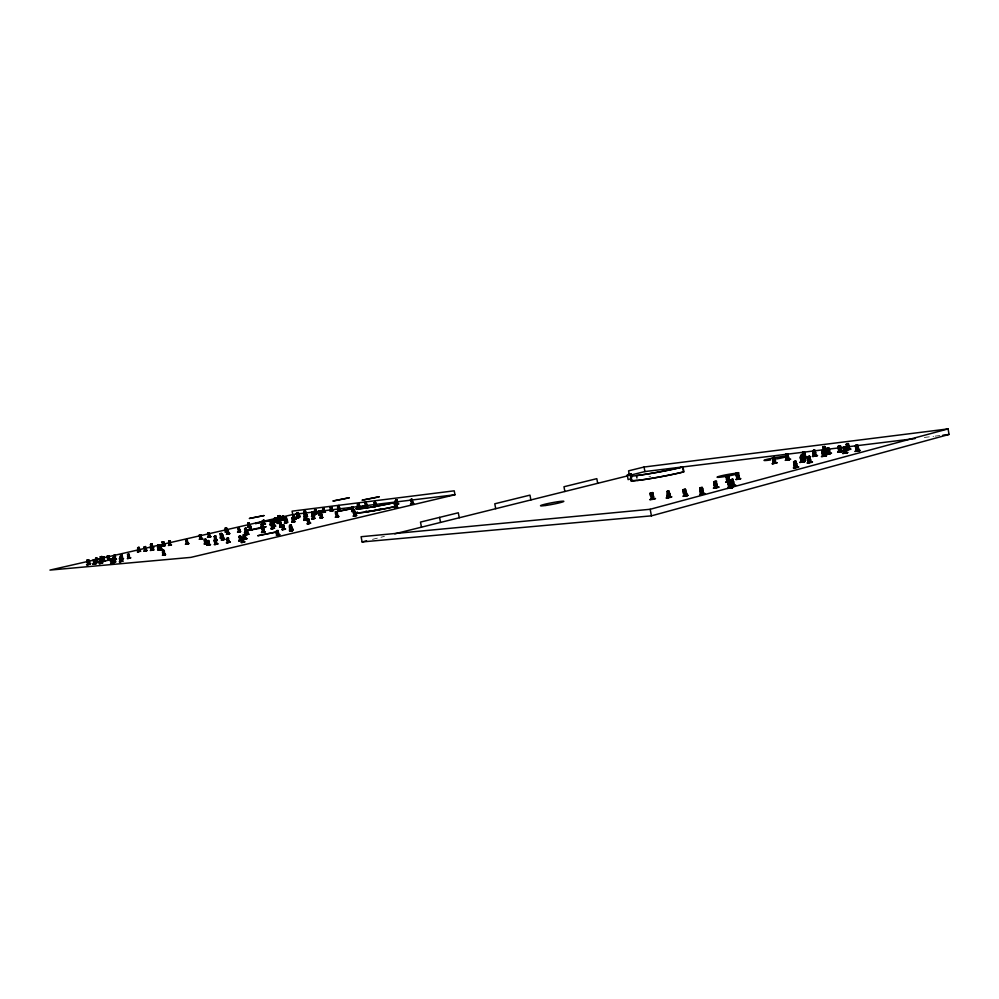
<?xml version="1.0" encoding="UTF-8"?>
<svg xmlns="http://www.w3.org/2000/svg" width="999" height="999" viewBox="0 0 999 999"><rect width="100%" height="100%" fill="white"/><g stroke="black" fill="none" stroke-linecap="round" stroke-linejoin="round"><path stroke-width="0.75" stroke-dasharray="5 3.75" d="M372.502 539.36L384.378 536.401M924.35 437.45L933.615 436.326M935.151 436.126L939.784 435.564M648.938 476.823A10.689 0.699 -10.5 0 1 650.674 476.648"/><path stroke-width="1.5" d="M307.779 519.33L309.091 519.28L305.894 519.992M271.753 524.55C276.411 523.851 266.608 525.774 273.301 524.088M290.209 526.535L289.473 526.585L290.697 526.598M290.697 525.412L289.423 525.749L291.184 525.049M239.535 536.226C242.757 535.801 237.15 537.287 240.035 536.088M245.105 534.727L244.006 534.677M245.192 528.359L246.179 528.146M249.95 526.061L250.712 526.011L248.289 526.273M204.92 539.522L205.906 539.46M205.344 539.585L204.233 539.785L206.006 539.16L204.108 539.772L205.344 539.323M221.166 533.628L220.005 533.928L221.141 533.454M222.49 535.489L221.241 535.814L222.415 535.364M226.698 538.374L228.559 538.049L227.697 537.962M186.239 539.959L187.175 539.897M162.874 550.549L164.236 550.486L162.288 550.574M120.155 557.13L121.441 557.13L119.655 557.454M103.097 557.142L104.083 557.167M114.011 555.444L115.01 555.481M113.386 555.544L114.523 555.432M823.488 450.249L821.702 450.811L825.474 449.887M827.497 448.114L828.396 447.952M801.885 456.068L800.836 456.281L801.685 456.019M801.86 454.82L802.834 454.632M813.386 450.561L813.81 450.549M727.859 475.462L727.26 475.487M728.646 481.605L726.773 481.718M729.832 481.381L730.506 481.443L728.184 481.993L730.831 481.406M731.218 479.745C728.546 480.519 736.6 478.971 731.031 479.82M725.736 476.423A10.939 0.787 -10.2 0 1 718.868 476.423A10.939 0.787 -10.2 0 1 736.738 473.214L736.65 473.226M737.811 472.927L737.087 473.189M683.741 489.647C680.993 490.484 689.173 488.823 683.603 489.697M839.422 446.116L840.671 445.991L838.486 446.053M843.431 447.302L845.191 446.903M814.759 450.524L812.986 450.549L814.897 450.349M824.787 446.478L823.014 446.878L824.737 446.978M801.51 454.87L804.832 454.208M805.718 457.629L806.48 457.542L805.681 457.467C804.719 448.726 804.045 452.959 802.672 452.584M773.85 457.48L772.252 458.079L774.525 457.305M785.901 454.233L788.124 454.145L786.675 454.52M726.285 475.824L728.159 475.799M732.679 479.095L730.756 480.057L732.791 479.083M683.316 489.572L685.489 489.385L683.254 489.96M650.461 493.131L653.034 492.869L651.71 492.994M412.212 499.637C408.853 498.526 412.013 502.722 412 501.211M354.32 515.971L356.044 515.621L354.732 511.613L353.621 511.625L353.971 515.759M312.05 512.237C310.339 514.098 314.685 512.3 312.912 512.962M312.113 514.722L313.149 514.71L313.998 518.531M315.072 509.852C317.257 509.465 312.612 510.576 315.572 509.977M320.866 513.848L320.229 510.976L319.243 510.951M320.142 510.751L319.468 510.889M290.884 526.298L290.16 526.585M298.351 512.799L296.341 513.523L296.978 516.358M297.515 513.336L296.778 513.299M297.215 512.912L298.114 512.862L299.438 516.308L297.902 516.52M297.764 513.823C292.794 514.96 302.422 512.487 297.44 513.723M306.193 519.917L305.344 516.108C302.672 516.321 307.704 517.157 304.195 517.032M307.592 519.468L307.842 523.726M270.279 520.591L271.416 520.529M271.104 520.442L269.73 520.829L270.916 520.654M271.478 524.587L272.465 524.537L273.926 528.284L273.164 528.246M278.559 515.934C280.682 517.445 276.835 521.078 279.295 519.717M279.52 516.146L278.209 516.52L280.057 516.171L278.259 515.896M248.938 523.126L247.602 523.513L249.163 522.902M249.962 526.211L248.763 526.386L250.162 525.949M262.262 524.188L260.914 524.5L262.312 524.1M262.999 527.872L263.798 527.909M225.549 528.009L226.448 528.034L227.273 531.718M227.822 529.845L227.123 529.994M410.614 499.625L412.175 499.375M204.633 539.56L205.619 539.522L206.493 543.394L207.38 543.356L206.194 543.606M208.941 533.016L207.667 533.416L208.654 532.954M216.296 542.295C216.92 542.132 212.974 544.08 214.86 540.034M200.924 535.014L199.251 535.314L200.349 534.852M373.938 502.547L375.574 502.435M162.462 541.982L163.898 541.87L162.075 542.07M162.687 550.636L163.649 550.649C161.701 554.283 167.894 554.907 164.573 554.67L165.247 554.47L163.661 554.807M169.281 542.857L168.943 541.271L169.892 541.296L170.742 545.067M357.48 504.195L358.479 504.12C355.344 504.807 361.301 503.783 358.054 504.058M365.634 502.31L364.71 502.722L366.271 502.422M144.306 546.99L145.217 546.952C144.368 551.635 149.75 550.062 144.73 551.061M145.492 546.89L144.343 547.127M150.587 546.178C154.583 543.606 148.089 550.199 152.347 548.376M157.68 545.491L158.654 545.516C156.818 548.901 162.6 549.487 159.515 549.275M157.755 545.554C160.727 547.627 155.694 550.836 158.479 549.587M159.653 545.916C157.954 549.05 161.189 550.936 161.401 549.587M352.697 507.355C354.782 506.943 348.838 507.904 353.097 506.905M319.443 514.048L321.428 513.623L319.618 514.01M100.612 556.843L101.573 556.868C100.687 559.203 104.72 561.213 101.698 560.739M119.868 557.33L120.842 557.292L121.728 561.238L122.427 561.038M296.928 513.711L296.603 514.273L298.089 513.986M88.599 559.69L86.688 560.414M279.27 518.781L277.26 519.355L279.433 519.13M283.379 515.859L281.968 516.471L283.479 516.183M286.089 518.806C282.68 519.605 286.738 518.156 286.126 518.231M291.383 525.337L289.648 525.412M291.995 517.932L293.007 518.044M293.968 515.684L292.882 515.909M263.411 527.747L261.488 528.234M264.011 520.604L262.5 520.666M275.749 518.319L274.188 518.431L275.736 517.994M241.071 537.924L242.27 537.624M243.456 534.727L244.543 534.865M244.593 528.721C248.614 527.06 242.645 529.395 245.629 528.533M248.851 526.198L250.587 526.011L248.926 526.111M225.2 527.996C229.558 527.085 222.902 528.646 226.199 528.084M227.535 529.857L226.611 530.007M199.388 535.039L201.061 534.927L199.425 535.014M209.278 532.854L207.63 533.229L209.228 533.116M159.253 546.166L161.101 545.779L159.378 546.078M150.499 544.343L152.123 543.893M150.474 546.303L152.098 545.829M158.916 545.454L157.38 545.454M157.318 545.579L158.991 545.104M139.086 547.227L137.612 547.789M103.534 557.005C98.014 558.628 109.653 555.606 101.174 557.642M109.341 560.077L108.466 556.168L107.193 556.106M107.118 556.218L108.891 555.769M110.402 559.428L112.412 559.215L111.339 559.365M97.053 558.329L95.392 558.441L96.491 558.453M101.299 556.93L102.148 556.718L100.312 556.805M859.252 450.699L854.919 451.461L856.58 450.836M857.542 450.899L859.24 450.437L857.604 450.636M858.765 448.301L855.644 448.838M855.931 451.011L856.555 451.223M855.943 451.273L856.605 451.011M855.506 447.752L857.954 447.277M849.937 449.15L846.715 449.712M849.724 448.039L846.603 448.576M843.631 453.047L847.002 452.522L843.593 453.434M843.631 453.309L844.317 453.047M841.832 451.311L837.624 452.235L839.222 451.998M847.527 444.018C851.772 443.081 841.707 445.929 848.101 443.544M848.051 443.531L846.59 444.355M838.448 446.091C843.606 444.967 834.627 447.377 840.097 446.203M828.795 447.727L827.01 448.039M840.883 447.115L838.036 447.602L838.636 447.39M823.014 446.878L825.311 446.765L823.164 447.102M823.301 450.462L824.462 450.324L823.538 450.399M838.623 452.048L840.334 451.511M814.098 450.462C817.981 449.925 809.602 451.511 814.11 450.437M802.522 454.557L802.447 452.497M803.184 452.122L802.721 452.422M785.876 454.358L786.887 454.083M729.045 481.618L730.057 481.256M726.81 481.905L729.42 481.343M727.459 475.437L726.61 475.886M714.597 481.468L713.623 481.905L716.67 481.306L714.372 481.643M715.396 481.468L715.209 481.605M668.793 490.721C670.254 491.208 665.122 492.07 667.744 491.058M650.536 492.957L650.012 493.456L652.472 492.594M651.148 492.944L652.572 493.056L653.821 498.801L654.62 498.901L653.858 498.988M830.494 453.184L828.808 453.633M829.782 450.049L826.822 450.636L827.447 450.399M829.844 453.608C832.529 452.884 825.349 454.345 827.921 453.571M825.674 455.619L822.439 456.356M410.502 499.7L412.063 499.288M353.259 511.613L354.882 511.201M330.232 507.142L331.918 507.055L331.243 507.23M318.993 510.914L319.98 511.026M291.895 517.994L293.544 517.669M289.535 525.486L291.283 525.137M289.473 526.535L291.233 526.098M276.273 530.944L278.246 530.519L277.422 530.731M284.49 518.881L286.139 518.556L284.603 519.043M272.377 522.552L274.063 522.215M278.209 515.896L279.633 515.596M261.713 528.059C258.491 529.283 267.57 527.11 262.949 528.021L263.973 532.092M274.188 518.381L275.774 518.019M262.462 520.666L264.048 520.304M243.331 534.802L245.18 534.428M222.04 535.414L222.964 535.139M226.511 530.082L228.147 529.682M215.722 536.301L214.086 536.613L215.821 536.013M206.905 540.734L208.803 540.646L207.967 540.859M811.375 462.062L808.054 462.824M813.323 456.331L814.01 456.068M815.821 452.397L812.861 452.972L813.498 452.747M813.336 456.081L815.996 455.731M809.128 456.418C804.445 457.867 812.562 456.231 808.89 456.618M120.33 555.019L122.065 554.72L121.066 554.907M808.079 462.549L808.79 462.549M114.311 557.892L112.587 557.966L115.297 557.717M100.212 556.88L102.01 556.468L100.462 557.017M93.157 559.989L94.58 559.777M96.066 558.266L97.278 558.229L95.654 558.541M86.726 560.414L88.624 560.302L87.6 560.252M729.844 481.268L728.458 475.724L726.298 475.961L726.36 479.545L729.12 478.933M807.629 459.228L810.127 458.741M804.969 460.039L803.283 460.414M804.133 461.625L799.762 462.475L801.51 462.013M805.057 460.127L800.661 460.926M806.043 457.542L805.394 457.717M803.858 460.377L803.146 460.639M805.781 456.331L803.233 456.83M797.627 467.082L794.829 467.619M805.057 455.257C799.974 457.517 804.62 455.044 800.499 456.168M794.292 467.569L794.867 467.807M796.927 463.648L793.78 464.273L794.48 464.011M794.267 467.844L795.029 467.557M793.681 463.061L796.153 462.574M338.848 505.656L338.199 505.781M330.494 507.192L330.819 510.901M788.835 457.23L785.813 457.817L786.488 457.579M312.837 512.012L311.551 512.437L312.749 512.25M307.592 519.393L308.591 519.418L309.84 523.126M304.27 511.251L304.408 512.05M276.648 530.644L277.71 530.669L278.659 534.915M272.877 524.962L272.802 522.514M278.709 516.271L278.971 520.042M785.738 456.693L788.099 456.231M214.773 540.047L215.834 539.997L216.758 544.118M785.589 455.644L787.874 455.207M776.198 462.724L772.652 463.436L773.363 463.186L773.064 461.088M776.223 462.899L775.499 463.149M772.602 460.114L774.987 459.652M739.984 478.796L739.26 478.996M731.917 486.101L728.358 486.8L728.134 481.83L730.506 481.443M728.633 487.887L732.117 487.587M736.713 479.27L738.186 479.195M729.894 480.032L726.623 480.594M714.535 487.649L716.021 487.587M704.108 493.494L700.174 494.255L700.998 494.193M704.145 493.681L703.234 494.018M713.885 482.979L716.445 482.48M855.806 445.154L857.479 444.78M703.009 488.761L699.762 489.398L700.574 489.11M736.375 473.039L738.061 473.201M687.012 494.043L683.99 494.517M683.778 495.804L687.312 495.404L685.464 489.56L683.279 489.785L683.304 493.543L686.213 492.894M667.17 497.789L670.204 496.915M669.942 493.444L666.795 493.968M650.973 499.15L652.335 499.113M650.799 497.989L653.596 497.452M395.529 500.199L397.053 499.937M337.737 505.806L338.711 505.919M322.727 508.466L323.801 508.316M314.61 509.865L315.709 509.74M728.92 481.406L728.246 481.655M729.457 481.53L733.129 480.669M727.647 475.699L728.87 475.549L726.385 475.811M701.036 487.437L700.386 487.924M701.448 487.737C705.094 487.325 697.727 488.636 700.486 487.874M220.205 533.628L221.753 533.628M221.441 535.501L223.127 535.214M206.818 540.759L208.691 540.634L206.706 541.058M99.176 559.203L100.837 559.165M96.641 562.262L93.344 563.174L94.343 562.912M94.018 562.986C92.857 565.022 97.465 562.824 94.818 563.748M103.659 561.113L103.109 561.438M107.992 560.114C105.544 561.176 110.502 560.002 107.892 557.767M114.598 559.565L113.874 555.631L114.735 555.544C113.898 560.601 119.418 558.566 114.211 559.802M112.862 562.462C109.952 562.2 111.151 564.123 113.149 563.211M120.654 561.588L119.243 561.8L120.679 561.326M128.396 558.366C125.137 559.153 130.594 557.991 127.972 555.794L129.445 555.519M162.687 546.028L162.899 544.293M171.204 544.767L168.394 545.466L169.368 545.129M163.461 555.019C160.215 556.056 165.884 553.871 162.837 551.548M186.214 544.105L188.237 543.518M200.112 538.973L199.151 539.235L201.736 538.636M208.416 537.062L207.455 537.325L208.803 537.112M225.774 531.967L225.162 528.983L226.523 528.671M204.895 543.831L204.932 541.183M220.767 537.862L220.791 535.302M207.33 545.067C214.223 542.844 204.083 547.227 207.829 544.08M248.389 527.072L250.187 526.635M216.983 543.906L215.085 544.43M246.266 532.18L244.305 532.754L245.729 532.542M227.834 542.569L227.06 542.519L227.71 542.345M247.939 534.228L245.966 534.577M275.349 522.215L274.638 522.19L274.55 518.481L275.499 518.369L276.298 521.903L278.296 521.515M270.841 524.325L269.618 524.725L271.004 524.512M239.748 538.873L239.385 540.671M278.296 523.151L277.635 519.405L279.071 519.168L277.884 519.355M242.42 542.37C238.886 543.206 244.43 541.92 241.82 539.635M272.153 528.583L271.728 526.173M297.552 517.345L296.378 517.732L297.752 517.519M296.978 517.969L297.44 516.645M304.121 515.097L304.895 514.835M281.506 526.598C277.073 527.897 282.405 525.911 279.745 522.739L280.769 522.614L282.005 526.473L281.331 526.585M305.507 516.958L304.533 512.749M304.633 520.217L304.583 517.707M312.787 518.668L312.637 517.807M338.261 509.777L338.436 508.816M338.324 516.62L335.926 516.958M352.809 511.101L352.522 511.163M410.939 504.033L411.775 503.808C406.818 504.82 417.407 502.547 412.55 503.783L413.361 503.558M396.903 507.492L397.165 507.205M397.215 506.418L395.08 506.88M394.992 507.804L395.841 507.704M396.453 504.158L395.891 504.17M396.266 503.371L394.38 503.708L396.216 503.321M396.591 500.312L397.277 500.137L395.467 500.511M395.454 500.449L397.003 499.95M355.369 513.111L353.359 513.461L354.158 513.249M374.388 506.605L377.397 506.018L375.886 506.381M684.165 495.704L683.416 495.966L684.203 495.891M726.398 481.893L727.147 481.63M376.099 504.645L374.15 504.994L374.9 504.795M714.909 487.537L714.16 487.812L714.947 487.724M816.195 455.856L816.97 455.769L816.171 455.694L815.034 450.449L812.899 450.711L813.661 455.994L812.924 456.256L813.686 456.156M374.126 503.434L375.949 503.109L375.249 503.184M729.02 487.774L728.234 488.061L729.058 487.974M365.197 505.581L367.157 505.232L366.421 505.319M352.11 510.489L354.121 510.127L353.371 510.227M847.065 449.55L846.303 449.812L847.09 449.725M358.004 507.255L359.977 506.893L359.228 506.993M365.085 504.845L366.983 504.507L366.271 504.595M843.955 452.959L843.193 453.234L843.993 453.134M290.309 529.695L289.285 530.069L292.857 529.445M290.846 529.832L293.306 529.283L292.033 529.42M321.978 517.607C325.549 516.545 315.609 518.831 321.865 517.669M335.552 513.024L337.362 512.699L336.163 512.862M309.228 520.904L307.267 521.241L308.079 521.028M320.304 516.945L322.315 516.583L321.491 516.808M321.041 517.682L320.179 517.782L320.954 517.819M243.556 542.132L245.005 541.795L243.406 541.895M320.179 516.196L322.128 515.846L321.416 515.934M289.598 526.71L291.733 526.123L291.034 526.211M309.041 520.129L307.155 520.454L307.929 520.254M291.258 526.461L290.821 526.461M321.316 514.497L321.416 514.635M338.162 508.878L340.072 508.541L339.36 508.628M320.067 515.447L321.953 515.109L321.266 515.184M241.283 540.496L241.933 540.322M246.079 538.861L247.153 538.611L245.604 538.711M319.817 513.936C318.132 514.485 323.776 513.024 319.917 514.035M282.317 527.06L284.29 526.71L282.904 526.923M320.08 514.885L318.656 515.097L321.203 513.711M338.049 508.166L339.897 507.842L339.21 507.929M312.237 517.132L314.161 516.783L313.461 516.87M332.542 510.626L332.055 510.639M294.106 521.778L291.671 522.202L293.094 521.99M264.285 532.017L265.309 531.78L261.875 532.38M239.698 540.571L238.636 540.958L241.171 540.397M244.156 539.01L243.119 539.398L245.592 539.023M312.113 516.383L313.986 516.046L313.299 516.133M325.025 512.087L323.052 512.312M241.234 538.049L242.894 537.799M305.007 516.858L306.531 516.62M312.113 514.535L313.624 514.572L312.45 514.735M323.052 510.826L324.887 510.501L324.213 510.576M228.284 539.71C229.62 539.448 224.962 541.296 226.985 538.299L228.009 538.199L228.921 542.22L230.357 542.02L226.323 542.807L228.771 542.432M239.423 538.948L241.221 538.673M262.287 531.393L264.186 531.018M306.743 516.583L305.582 516.72M271.815 528.533L270.841 528.883L272.302 528.671M306.755 516.695L305.244 511.226L304.283 511.351M316.895 513.474L317.807 513.274L314.935 513.711M319.218 512.599L321.029 512.275L320.367 512.35M241.371 538.886L243.369 538.536L241.983 538.736M280.282 525.774L283.716 524.95M323.164 511.525L325.062 511.188L324.363 511.276M227.235 541.608L229.208 541.221M295.267 519.168L296.154 519.155L292.245 519.642M304.795 516.121L305.806 515.971L303.858 516.358L306.805 515.796L306.119 515.871M330.244 507.355L331.768 507.055L330.194 507.417M239.298 538.136L242.919 537.499M281.381 524.063L279.495 524.4L280.294 524.188M315.06 512.924L316.945 512.587L316.258 512.674M262.163 530.606L264.161 530.257L263.461 530.332M294.031 520.129L292.12 520.467M319.093 511.875L320.854 511.563L320.204 511.638M215.21 544.193L215.634 544.218M279.433 523.014L280.669 522.727L279.258 522.827M298.751 516.808L299.75 516.62L298.364 516.72M217.095 544.043L214.161 544.567L215.659 544.343M238.761 536.588L240.022 536.288M246.254 534.49L245.255 534.852L246.716 534.627M298.713 517.332L299.912 517.045L298.514 517.145M306.318 514.747L307.217 514.547L306.094 514.685M239.161 537.312L241.109 536.975L240.434 537.05M248.089 534.328L249.113 534.09L247.652 534.315L246.89 530.457C243.581 530.394 247.59 534.652 247.29 532.667M285.077 521.99L287.038 521.64L286.338 521.715M324.338 509.165L323.077 509.353M209.503 544.817L210.577 544.555L209.103 544.78L208.254 540.796L207.268 540.909M273.239 524.013L272.527 524.038M292.008 518.169L293.506 517.932M297.277 516.208L298.888 515.946L298.152 516.108M246.129 533.716L248.164 533.354L247.452 533.429M271.316 525.474L273.152 525.149L272.502 525.224M277.972 523.101L277.048 523.439L278.446 523.214M278.421 523.101L279.483 522.802M299.051 516.371L297.727 516.733M251.898 529.782L250.761 529.994L252.335 529.632L250.936 529.845L250.212 526.148L249.263 526.261L249.388 526.997L250.749 526.735M279.445 521.316L273.501 522.602M222.14 539.61L221.129 539.972L222.577 539.76M282.617 519.942L281.73 520.267L284.141 519.705M297.265 515.134L297.34 515.284M304.27 512.799L306.019 512.487L305.394 512.574M223.651 539.535L225 539.223L223.551 539.435M282.417 517.057L283.241 516.233C280.719 522.09 290.259 518.394 284.49 519.855M296.641 515.709L298.414 515.397M298.476 515.047L298.064 515.047M304.433 513.261L306.106 512.962L305.407 513.149M293.119 517.357L294.917 517.032L294.268 517.107M206.169 543.481L206.98 543.206M217.195 540.147L214.41 540.047M245.617 530.619L247.402 530.307L245.317 530.831M280.569 519.48L278.359 519.792M298.289 513.923L296.653 513.636M305.482 511.176L303.983 511.463L305.369 510.864M214.335 537.3L215.384 536.288C213.611 539.697 219.455 540.459 216.246 540.209M246.691 530.644L246.291 530.631M270.304 522.939L272.502 522.714M304.158 512.1L305.856 511.8L305.157 511.988M245.155 531.655L247.44 531.068M280.682 519.805L281.593 519.605L280.257 519.805M296.528 514.997L297.315 514.46M298.314 514.335L296.603 514.647M251.336 529.745L262.437 527.122M220.891 537.637L223.526 536.938M221.316 537.774L219.905 537.986L222.34 537.15M238.436 531.793L237.487 532.13L238.873 531.918M249.363 528.533L251.248 528.196L249.937 528.396M261.151 524.425L262.737 524.125L262.125 524.313M277.16 519.542L279.146 518.906M282.28 517.819L284.041 517.507L283.416 517.582M206.943 542.457L204.595 542.907L205.22 542.744M239.298 527.897C238.311 530.581 243.344 532.105 237.937 531.992M263.174 524.388L263.586 524.388M296.553 513.461L297.889 512.912M207.243 542.569L209.203 542.22L208.541 542.282M216.121 539.935L214.273 540.259M261.263 525.174L263.049 524.85L262.425 524.925M270.192 522.215L271.99 521.89L271.353 521.965M276.248 520.429L274.413 520.754L275.2 520.554M284.852 517.807L286.563 517.445L285.851 517.632M297.989 513.224L297.04 513.349M205.032 543.593L206.756 543.319M227.023 534.115L226.323 534.253L227.697 534.04M248.414 526.985L247.502 527.322L249.126 527.06M249.812 526.91L251.036 526.623L249.95 526.748M206.98 540.971L204.358 541.346L205.232 541.108M228.696 533.841L229.982 533.541L228.584 533.628M278.659 517.857L280.244 517.544M249.25 527.797L251.074 527.472L250.437 527.547M282.168 517.107L283.866 516.808L282.667 516.995M206.743 541.683L204.47 542.12L205.382 541.883M227.16 533.179L229.083 532.842L228.421 532.904M238.199 530.319L240.072 529.994L239.423 530.069M264.348 522.015L262.587 522.327L263.349 522.127M282.043 516.408L283.554 516.108M214.211 536.525L215.772 536.013M220.379 534.615L221.578 534.365M248.177 525.574L249.987 525.249L249.363 525.324M278.271 516.121L279.333 516.208M279.683 515.659L278.159 516.008M162.4 550.811L164.123 550.474L162.238 550.586M227.372 530.794L225.499 531.131L226.336 530.906M162.537 551.623L164.435 551.286M226.498 531.73L225.612 531.843L227.447 531.518M209.802 536.913L211.089 536.613L209.016 536.838M248.064 524.862L249.213 524.612M161.751 549.787L162.8 549.5L161.426 549.712L159.927 545.953M208.167 535.526L210.015 535.189L209.39 535.264M208.292 536.251L210.19 535.914L209.553 535.988M226.673 530.244L225.387 530.407L226.199 530.207M200.112 538.886L199.763 535.177L200.662 535.077L201.498 538.823M119.818 561.613L122.153 561.126M159.703 549.225L158.154 549.512M160.689 549.85L159.003 550.237L160.377 550.037M160.227 547.464L157.567 548.026L158.479 547.802M113.511 562.05L112.437 562.425L114.698 562.087M152.697 550.074L154.046 549.762L152.71 549.962L151.836 546.241L150.699 546.403M116.471 559.315L112.787 559.79L113.137 558.041L114.011 557.954C114.036 563.361 118.319 561.013 113.012 562.25M128.072 558.204L129.858 557.917M159.765 548.364L161.551 548.014M185.727 540.122L186.638 540.022M113.087 563.374L112.787 563.324M151.199 549.388L152.51 549.113M158.329 547.052L157.455 547.277L160.077 546.715M163.361 542.02C167.557 548.613 163.312 544.093 163.199 545.953M122.377 558.828C126.661 557.754 118.182 559.502 120.23 558.965M151.324 550.137L153.022 549.862M159.64 547.602L161.363 547.265M169.243 544.393L170.529 544.118M127.535 555.094L129.358 554.77L128.134 554.957M138.262 551.585L137.25 551.823L140.085 551.111M162.612 544.355L164.435 544.03M101.448 563.211L102.872 562.874L101.511 563.074L100.549 559.24L99.688 559.315C97.802 561.401 102.797 559.165 100.424 560.077M139.585 551.411C143.519 550.649 136.426 551.523 138.561 551.623M151.286 548.089L150.3 548.439L151.311 548.326M151.811 548.051L153.946 547.727L152.61 547.814M168.993 542.919L170.205 542.669M162.362 542.894L163.524 542.657M93.831 563.836L92.77 564.21L94.106 564.01M103.334 561.188L105.095 560.914M112.837 558.116L114.323 557.504M120.454 555.794L121.691 555.531M144.343 548.588L145.567 548.326M95.517 563.711L96.603 563.461L95.255 563.661L94.293 559.84L93.444 559.927M105.02 561.063L106.081 560.826L104.72 560.901M127.397 554.308L128.983 553.796M162.487 543.631L164.261 543.306L163.049 543.493M168.756 541.458L170.417 541.158L169.63 541.358M109.678 559.989L110.627 559.527M114.111 558.753L115.472 558.466M120.592 556.568L122.452 556.231L121.528 556.468M144.468 549.325L146.316 549L145.417 549.225M93.556 562.3L95.367 561.95M88.561 564.323L89.623 564.185L88.986 564.123M89.71 563.698L90.784 563.448L89.435 563.523M99.675 560.938L101.536 560.601L100.287 560.789M162.238 542.17L163.799 541.87L162.1 541.957M88.923 564.373L90.347 564.048L89.011 564.235L88.037 560.451L86.738 561.463L87.912 561.276M109.615 558.266L107.405 558.703L108.354 558.453M97.652 562.287L99.051 561.962L97.702 562.037M115.697 556.905L113.536 557.317L114.46 557.092M137.987 549.999L139.248 549.737M631.818 477.235L631.156 473.676L627.235 474.862L628.121 479.62L631.555 478.484M89.66 561.975L88.699 562.212M87.325 562.887L89.273 562.774M99.4 559.39L100.999 558.828M93.431 561.525L94.705 561.263M107.467 557.08L109.228 556.768L108.042 556.942M87.45 563.648L89.398 563.311L88.399 563.561M113.586 555.694L115.072 555.119M139.46 548.214L137.55 548.626L138.299 548.401M152.048 544.23L150.399 544.53L152.085 543.893M102.672 557.392L100.287 557.867M93.294 560.764L94.53 560.501M107.33 556.318L108.741 556.106M87.388 560.027L88.486 559.665M86.925 560.601L88.511 560.089M87.525 560.789L89.273 560.476L88.374 560.701M380.582 508.903L377.747 509.652M365.434 511.463L366.633 511.126M948.088 428.908L650.187 509.278L361.089 536.725L362.113 541.945L651.41 515.846L949.05 434.44L948.088 428.908L644.055 467.02L628.571 470.841L629.42 475.412M700.811 494.093C695.741 495.579 709.315 493.244 703.533 493.506M701.373 494.068L700.461 494.405L702.085 494.243M728.858 487.887L727.434 488.411L730.107 488.136M732.08 487.4L730.182 487.824M731.942 487.774L732.554 487.612L731.705 487.5L730.419 481.58M684.04 495.804C679.158 497.502 693.731 494.255 685.726 495.566M715.296 487.437L713.348 488.161L717.469 487.262M794.817 466.258L794.08 466.533L796.852 465.909M808.753 462.375L807.017 463.024L808.653 462.787M843.718 453.084L842.619 453.509L844.242 453.259M856.418 449.762L855.768 450L858.403 449.413M700.961 491.496L700.099 491.808L703.021 491.146M728.845 484.115L728.034 484.403L730.843 483.778M810.726 462.425L812.499 461.95L810.826 462.013M846.278 452.909L846.353 452.697M794.992 467.382L793.306 467.894L795.891 467.657M728.671 485.402L731.093 484.952M796.965 467.445L797.127 467.195M683.99 492.057L683.279 492.245L685.963 491.72M714.735 483.966L714.048 484.14L716.695 483.628M732.055 479.345L731.618 479.732M843.805 449.637L845.654 449.325M700.049 488.174L702.197 487.225M804.907 460.352L806.068 459.927L804.445 459.99M839.272 451.623C836.787 452.41 843.68 450.836 841.22 451.66M846.74 449.637L850.986 449.051L846.702 450.012M668.069 497.277L666.071 498.014L668.731 497.639M801.485 461.838L801.373 462.237M823.064 456.006L821.39 456.63L825.586 456.019M847.402 449.637L845.791 449.95L847.339 449.837M726.985 481.73L725.636 482.217L729.12 481.868M728.196 481.506L730.182 480.994M737.437 479.083C731.243 480.507 745.042 478.159 739.51 478.721L738.373 473.114L736.201 473.364L736.363 476.835L738.998 476.323M808.416 460.164C806.156 460.976 813.81 459.328 809.402 459.977M714.922 485.127L714.098 485.414L716.932 484.777M849.337 449.5L849.4 449.288M669.854 497.415L670.779 497.09L668.943 491.308L666.795 491.545M728.933 481.63L730.082 481.431M825.012 456.056L826.71 455.594L825.087 455.656M808.591 461.263L807.879 461.538L810.589 460.926M843.805 451.885L846.103 451.461M794.642 465.134L793.93 465.397L796.615 464.797M700.761 490.309L699.924 490.596L702.759 489.972M728.658 482.929L727.884 483.216L730.619 482.442M813.823 454.845L813.149 455.094L815.746 454.52M807.779 456.618L809.59 456.168M822.901 452.634L821.99 452.959L824.412 452.485M827.597 451.461L826.96 451.698L829.47 451.136M838.785 448.451L840.609 448.126M726.635 478.234L728.87 477.822M736.862 475.524L736.213 475.699L738.761 475.199M807.754 457.067L809.665 456.281M825.836 452.322L825.936 452.122M844.367 447.415C839.934 448.189 848.675 446.541 844.267 447.527M813.661 455.994L812.324 456.518L813.885 456.293M822.739 453.871L822.127 454.033L824.637 453.546M827.759 452.522L827.097 452.759L829.694 452.185M846.765 447.44L848.938 447.04M800.836 459.752L804.782 458.891L803.258 459.065M683.803 490.884L682.979 491.171L685.701 490.559M815.871 455.944L817.557 455.494L815.958 455.556M843.643 448.563L845.429 448.251M653.471 499.088L655.506 498.551L654.657 498.576M795.903 461.176C789.959 462.175 799.337 461.063 794.867 461.85M855.681 445.604L857.504 444.842M667.881 496.116L666.982 496.428L669.954 495.766M736.875 477.872L739.248 477.435M822.589 455.02L824.862 454.607M827.946 453.746L826.273 454.195L827.846 453.958M813.336 451.698L815.084 451.386M650.998 494.343L650.162 494.617L652.846 494.03M823.476 449.175L825.773 448.826L824.375 449.001M773.688 463.099L773.513 463.324M822.14 450.412L823.963 450.087M726.36 475.649L728.346 475.224M738.149 472.564C729.994 475.399 744.58 471.391 736.288 473.501M773.726 463.261L772.002 463.711L773.538 463.486M786.837 459.827C779.819 461.725 798.551 457.455 786.675 460.039L788.748 459.315M822.165 450.836L823.963 450.362L822.227 450.824M823.638 450.212L822.589 450.561M827.284 449.35L829.033 449.051M728.196 475.187L726.373 476.111M788.623 459.702L789.335 459.453L787.824 459.627M813.661 453.796L813.011 454.033L815.521 453.484M651.011 496.74L653.833 496.291L652.409 496.441M666.97 492.707L669.193 492.295M822.414 451.735L824.187 451.423M846.74 445.254L848.501 444.942M726.797 477.01L726.048 477.272L728.633 476.698M736.688 474.4L735.963 474.662L738.523 474.088M800.823 457.505L800.174 457.729L802.609 457.192M650.436 492.969L652.572 492.582M773.363 461.001C771.103 461.775 778.433 460.214 774.3 460.814M802.597 453.546L804.62 453.171M823.326 448.139L825.037 447.839M773.526 462.05L772.826 462.3L775.424 461.725M786.65 458.616L785.951 458.866L788.536 458.291M785.838 454.22L787.574 453.808M785.826 454.645L787.549 453.921M362.113 541.945L366.558 540.834M394.767 533.816L627.909 475.799M630.831 475.062L644.904 471.565L837.886 448.002M262.7 527.734L266.184 526.698L263.948 526.873M454.982 494.755L292.757 514.547L292.083 511.151L454.22 490.821L454.982 494.755L190.871 557.38L49.95 570.092L100.025 558.641M242.12 541.296C240.022 541.895 245.654 540.746 243.219 541.071M354.146 514.897L355.969 514.597L355.169 514.685M277.347 533.191C274.513 533.891 280.532 532.754 278.097 533.054M395.229 505.944L397.028 505.644L396.228 505.744M411.176 502.185L412.962 501.885L412.162 501.985M241.358 542.432L242.607 542.045M354.583 515.621L352.997 516.121L354.57 515.884M355.294 515.609L356.168 515.372L355.344 515.472M243.207 542.22L244.493 541.97M355.319 515.734L356.943 515.359L355.369 515.596M276.411 535.227L277.685 534.977M396.603 507.554C401.236 506.318 389.885 508.791 396.84 507.554M207.105 545.167L208.179 544.917M244.368 536.451C241.633 537.112 247.302 536.038 245.067 536.313M207.667 545.079L208.341 544.93M208.841 544.967L210.065 544.73M215.409 543.306C213.324 543.881 218.769 542.782 216.471 543.094M262.45 532.292L263.074 532.142M263.649 532.167L264.847 531.93M308.229 521.803C305.607 522.452 311.276 521.366 308.928 521.665M352.834 511.226C348.077 512.25 358.241 510.464 353.534 510.964M353.509 511.213L354.333 510.988M396.091 501.098C393.843 501.66 399.026 500.649 396.728 500.974M227.422 540.721C225.412 541.283 230.719 540.209 228.459 540.509M375.162 506.281L373.688 506.743L375.174 506.518M396.228 501.86C393.893 502.447 399.263 501.398 396.89 501.723M215.909 544.168L215.572 544.243M216.421 544.193L218.169 543.793L216.671 544.018M283.192 528.496L282.305 528.721L284.49 528.259M308.067 522.652L309.852 522.352L309.091 522.44M336.638 515.971C334.016 516.62 339.797 515.509 337.35 515.834M244.355 538.136C242.32 538.711 247.777 537.599 245.417 537.912M290.309 527.397C287.724 528.034 293.256 526.972 290.996 527.26M291.084 527.147L291.933 526.923L291.209 526.997M354.008 512.462L353.246 512.674L355.207 512.25M283.341 529.27L282.43 529.52M308.429 523.638L310.801 523.101L309.178 523.488M336.775 516.733L336.151 517.082M228.584 542.295L229.395 542.02M240.21 539.61L239.261 539.86L241.408 539.485M282.155 529.645L283.366 529.408M283.953 529.295L284.59 529.145M308.541 523.488L306.905 523.863L309.365 523.488M336.8 516.858L335.214 517.232L336.738 516.995M337.774 516.783L339.061 516.483L337.475 516.858M228.609 542.42L229.857 542.182M283.978 529.42L285.639 529.02L284.091 529.133M410.527 499.9L412.187 499.575M243.606 539.235L244.855 538.985M245.392 538.886L246.054 538.736M291.246 527.947L292.12 527.722L291.383 527.797M243.281 539.448L241.221 539.81M245.417 539.023L246.666 538.773M239.136 540.796L240.372 540.422M240.959 540.571L242.208 540.334C239.51 541.183 245.404 539.922 243.044 540.247M291.421 528.758L292.32 528.508L291.558 528.596M395.229 504.308L394.505 504.507L395.916 504.283M411.176 500.561C408.878 501.136 414.223 500.099 411.838 500.424M277.198 532.367L276.311 532.604L278.471 532.142M290.309 529.083L292.095 528.796L291.346 528.871M354.008 514.11L355.781 513.811L355.007 513.898M396.64 504.133L395.966 504.37L398.938 503.871L397.39 504.12M222.352 537.562L221.478 533.691L220.529 533.791M246.166 532.105L244.992 532.492M245.617 532.455L247.777 531.83L247.128 531.905M272.003 526.111C269.468 526.723 274.825 525.711 272.665 525.986M286.388 522.702L287.937 522.34L286.488 522.44M304.995 518.394L304.195 518.593L306.181 518.181M320.954 514.747L322.265 514.398L319.318 514.847M110.802 563.711L112.025 563.473M112.363 563.411L113.324 563.236M121.391 561.313L122.078 561.151M215.347 539.46C212.525 540.147 218.269 539.06 216.059 539.323M222.19 537.986L223.863 537.712L223.189 537.787M244.767 532.604L245.916 532.38M112.388 563.536C117.87 562.262 107.155 564.248 111.626 563.686M121.416 561.438L123.214 561.026L121.778 561.101M207.405 541.695L209.003 541.433L208.366 541.495M216.159 539.56L214.398 540.259L216.271 539.835M247.103 532.292L248.064 532.03L246.915 532.155M272.153 526.873L271.303 527.097L274.725 526.211M273.751 526.436L273.089 526.548L273.289 525.636M280.145 525.012L281.818 524.737L281.119 524.812M293.806 521.853L295.354 521.49L293.931 521.715M352.272 508.116C349.987 508.678 355.082 507.704 352.897 508.004M163.299 552.285L162.362 552.522L164.51 552.072M215.359 540.347L213.848 540.746L215.272 540.521M274.313 526.448L275.886 526.073L273.439 526.51M222.327 538.761C220.342 539.31 225.587 538.249 223.364 538.548M215.272 540.834C212.575 541.545 218.419 540.147 215.722 540.859M262.325 529.757L263.973 529.482L263.286 529.557M305.269 519.867L304.42 520.092L306.256 519.767M163.461 553.084C160.502 553.796 166.321 552.709 164.186 552.947M272.29 527.634C269.593 528.284 275.299 527.197 273.002 527.497M283.117 525.349L283.903 525.149L281.818 525.549M305.294 519.992L303.733 520.354L305.182 520.129M337.212 512.699L335.502 513.086L337.05 512.437M221.616 539.822L224.113 539.36M223.301 539.485L223.938 539.335M314.548 518.369L311.538 518.956L312.987 518.731M365.234 506.406L364.76 506.63M374.762 504.058C372.452 504.632 377.684 503.608 375.412 503.921M223.326 539.61L224.525 539.385M313.711 518.593L315.259 518.231L313.798 518.456M352.26 509.677L353.946 509.39L353.209 509.478M359.378 507.942L360.864 507.604L359.415 507.829M215.422 541.633C212.662 542.307 218.294 541.246 216.121 541.495M240.771 536.163L238.948 536.588M245.729 534.69L248.351 534.115M271.278 528.746L272.427 528.384M279.583 526.81L282.642 526.211M336.213 513.661L335.464 513.861L337.375 513.461M163.274 553.97C161.089 554.557 166.583 553.458 164.36 553.746M227.135 539.11L228.759 538.836L228.109 538.911M247.452 534.477L248.639 534.253M273.027 528.521L274.65 528.146L273.189 528.371M208.154 544.005L207.205 544.255L209.453 543.781M244.218 535.651L243.356 535.876L245.404 535.439M322.839 517.445L321.678 517.669L322.527 517.445M162.55 555.069L163.774 554.695M336.076 514.497L337.737 514.223L337.025 514.298M375.025 505.531L374.25 505.744L376.273 505.319M164.236 554.87L165.484 554.632M263.049 532.017L261.426 532.529L262.899 532.305M87.1 564.61L88.287 564.385M97.315 562.362L98.489 562.137M100.437 561.563L99.475 561.813L101.623 561.351M278.159 520.791L277.385 520.991L279.27 520.604M305.182 514.585L304.445 514.772L306.293 514.385M89.773 564.21L87.5 564.697M103.996 561.038L102.285 561.563L104.021 561.163M107.505 560.314L108.654 559.964M110.402 559.627L112.288 559.203M113.574 558.766C110.752 559.49 116.721 558.079 113.886 558.816M151.973 549.987L150.325 550.486L151.998 550.099M158.304 548.613L157.68 548.788L160.377 548.214M199.613 539.085L200.724 538.748M207.917 537.175L209.041 536.95M264.298 524.375C268.956 523.276 259.315 525.149 263.611 524.5M282.13 520.129L284.727 519.78M286.164 519.068L286.925 518.868L286.276 518.956M104.346 561.226L105.532 560.988M108.017 560.239L108.679 560.089M109.016 560.152L110.19 559.915M152.385 550.149L153.534 549.925M186.401 542.307L187.999 542.045L187.375 542.107M201.199 538.886L202.322 538.673M209.503 536.975L210.627 536.763M283.753 519.917L284.84 519.705M306.044 514.81L306.843 514.672M93.344 564.035L94.505 563.673M100.262 562.4L99.588 562.587L101.311 562.187M274.113 522.415L272.415 522.789L274.001 522.177M275.462 521.965L274.25 522.427M275.999 521.977L276.686 521.865M297.714 516.97L296.241 517.307L297.602 517.095M96.029 563.636L93.756 564.11M111.376 560.177L110.439 560.414L112.512 559.977M114.248 559.527L114.91 559.365M120.392 558.104L119.468 558.341L121.054 557.966M245.329 529.27L244.543 529.482L246.441 529.07M276.024 522.09L277.123 521.878M286.313 519.792L287.1 519.592L286.438 519.667M299.363 516.745L297.54 517.057M305.319 515.297C302.909 515.871 308.117 514.872 305.956 515.172M312.25 513.761L313.798 513.498L313.149 513.573M331.119 509.353L330.369 509.552L332.255 509.153M128.434 556.493L127.472 556.743L129.133 556.368M157.63 549.637L158.766 549.288M159.166 549.338L160.527 548.975M186.85 542.981C184.053 543.656 189.648 542.607 187.537 542.857M296.778 517.607L297.839 517.282M100.749 563.099L99.001 563.636L100.362 563.424M159.191 549.45L160.352 549.225M221.079 535.239L220.242 535.452L222.228 535.027M262.437 525.799L263.237 525.586L261.139 525.998M273.164 523.339L272.39 523.538L274.275 523.151M285.115 520.454L286.676 520.192L286.014 520.267M292.645 518.781C290.297 519.405 295.504 518.169 293.157 518.781M297.777 517.644L296.303 518.106L297.69 517.894M299.525 517.182L298.364 517.757M305.669 515.971L304.046 516.346M99.575 563.461L100.774 563.224M102.298 563.049L100.012 563.536M228.396 533.903L229.533 533.691M278.147 522.302L279.782 522.027L279.096 522.115M286.463 520.516L287.275 520.304L285.914 520.516M294.468 518.668L295.267 518.456L293.281 518.881M296.703 517.969L297.802 517.757M315.759 513.611L314.285 513.948L315.659 513.736M316.333 513.611L317.432 513.399M357.53 504.083L359.053 504.033M111.526 560.976L110.577 561.213L112.225 560.839M159.528 550.074L160.664 549.725M186.988 543.731L186.051 543.98L186.538 543.056M250.075 529.133C247.415 529.832 253.247 528.446 250.587 529.145M271.129 524.25L270.479 524.587M365.671 502.46L364.548 502.734L366.246 502.372M121.678 558.841L122.914 558.503M122.04 558.903L123.239 558.666M128.259 557.342C126.074 557.917 131.443 556.88 129.308 557.13M161.101 549.887L162.275 549.662M187.013 543.856L185.364 544.243L186.363 543.968M221.229 535.988L220.354 536.213L222.415 535.776M221.416 535.814L223.164 535.414M239.573 531.793L240.709 531.568M247.128 530.032L245.467 530.506L247.277 530.307M262.088 526.523L261.263 526.735L263.261 526.323M270.042 524.587L272.827 524.4M280.981 522.215L279.782 522.976M313.474 514.585L311.663 514.96L312.899 514.76M319.867 513.199L319.106 513.399L321.029 512.986M323.863 512.225L322.402 512.562L324.775 512.012M325 511.975L324.463 512.212C327.647 511.775 322.44 512.912 323.938 508.516L322.952 508.641C321.129 511.288 325.512 509.565 324.063 509.877M277.472 523.301L278.559 522.964M279.258 522.877L281.256 522.489L280.507 522.677M285.439 521.453L284.827 521.703M286.051 521.116L286.85 520.916L286.176 520.991M331.368 510.764L329.932 511.226L331.331 511.001M260.951 528.121L248.664 530.357L251.211 529.757M279.133 523.076L280.257 522.864M286.638 521.353C290.684 520.054 281.855 523.276 284.852 518.981L285.839 518.868L286.676 522.639M294.643 519.505L295.754 519.28M305.482 516.845L305.607 516.833M306.181 516.833L307.68 516.483L306.293 516.695M313.361 515.122L314.148 514.922L313.449 514.997M331.393 510.889L330.582 510.976M332.005 510.876L333.466 510.539L332.068 510.751M127.572 558.404L128.746 558.041M129.121 558.104L129.783 557.942M221.366 536.738L220.479 536.975L222.153 536.688M222.203 536.376L221.366 536.588L223.339 536.176M249.101 530.207L250.237 529.982M262.225 527.26L261.376 527.484L263.436 527.047M312.25 515.571L313.798 515.309L313.137 515.397M340.01 509.315L339.448 509.453C343.756 508.528 333.391 510.776 339.76 509.365M358.154 504.945C355.956 505.519 360.951 504.333 358.741 504.92M129.146 558.229L130.894 557.817L129.483 557.904M114.56 561.95L115.247 561.788M120.529 560.539C118.307 561.126 123.701 560.064 121.603 560.327M215.197 538.698L214.31 538.936L216.408 538.486M246.303 531.268L245.492 531.48L246.129 531.406M280.157 523.439L279.37 523.638L281.281 523.239M312.287 516.071L311.438 516.308L312.6 516.171M313.511 515.846L314.148 515.634M114.585 562.075L115.797 561.838M285.789 522.577L284.94 522.802M358.029 505.731L359.615 505.457L358.928 505.544M365.222 504.058L366.808 503.796L366.121 503.883M261.238 528.346L263.586 527.947M284.69 522.914L285.814 522.702M293.057 520.991L292.232 521.203L294.28 520.779M351.598 507.554L353.122 506.955M151.486 545.779L150.624 545.991L152.572 545.579M278.883 516.708C276.636 517.295 281.606 516.083 279.345 516.695M138.436 549.125L137.575 549.35L139.535 548.938M144.493 547.777L145.404 547.589M169.418 542.07L168.606 542.27L170.042 541.945M279.033 517.045L278.321 517.232L279.633 516.933M305.507 510.939L304.033 511.463M96.366 559.165L95.467 559.39L97.452 558.965M279.008 517.395L278.271 517.582L279.495 517.395M103.059 557.942L292.757 514.547M88.536 561.463L89.473 561.226L88.262 561.401M103.384 558.016L100.4 558.616M151.386 547.015L150.537 547.227L152.01 546.89M208.192 534.003L209.653 533.753L208.466 533.941M263.212 521.416L262.475 521.615L273.639 519.942L255.457 523.588L264.273 521.228M314.56 509.877L316.109 509.802M87.487 562.062L86.863 562.225L88.461 561.863M96.516 559.915L95.592 560.152L97.178 559.79M279.146 518.094L278.384 518.281L279.021 518.206M138.424 550.661L137.8 550.824L139.41 550.461M163.337 544.942L162.437 545.179L164.498 544.742M169.418 543.593L170.367 543.394M322.677 508.466L324.138 508.154M103.546 558.766L100.524 559.378M114.311 556.331L113.411 556.555L115.409 556.131M151.236 547.827L152.185 547.639M158.179 546.303C155.295 547.077 163.961 545.142 159.653 546.016M187.188 539.535L185.527 540.022L187.275 539.572M200.3 536.563L199.475 536.775L201.411 536.376M279.295 518.431L278.534 518.631L280.407 518.244M298.177 514.31L298.901 514.123L298.276 514.198M152.909 547.839L152.285 547.989L153.434 547.877M239.111 528.608L237.712 528.933L239.036 527.947L237.737 527.959L239.348 527.584L237.6 528.196L238.773 527.859M275.062 519.842C272.702 520.454 277.922 519.23 275.562 519.842M305.856 512.749L304.408 513.324L305.906 512.737M227.322 530.856C224.862 531.505 230.245 530.194 227.76 530.869M297.752 514.81L298.464 514.622M315.209 510.689L314.51 510.876L316.271 510.501M89.51 562.824L88.162 563.111M137.762 551.66L138.898 551.436M163.499 545.779L161.875 546.153L164.498 545.554M163.898 545.816L165.022 545.604M200.437 537.3L199.588 537.512L201.099 537.162M279.945 519.13C281.481 518.206 275.874 520.092 279.445 522.864M304.907 513.386C302.56 513.998 307.792 512.762 305.444 513.374M337.687 505.806L339.136 505.494M96.503 561.5L95.829 561.675L97.527 561.288M139.373 551.498L140.397 551.261M160.439 546.74L161.289 546.528L159.228 546.928M186.413 540.746C183.841 541.408 189.373 540.109 186.801 540.771M226.473 531.618L224.95 532.092L228.459 531.468M270.329 521.428L271.204 521.253M298.214 515.097L299.076 514.81L298.426 514.897M313.199 511.85L312.25 512.262M337.662 506.093L338.798 505.656M278.022 520.079L277.272 520.267L279.558 519.83M279.957 519.58L281.431 519.243L280.095 519.455M315.085 511.451L316.596 511.201L315.959 511.276M330.856 507.942C328.659 508.541 333.591 507.33 331.393 507.929M87.575 564.01L89.148 563.873M89.023 563.723L89.46 563.648M102.098 560.689L103.521 560.352M108.504 559.215L107.517 559.465L109.203 559.078M145.729 550.699L146.366 550.561L143.719 551.161L145.055 550.961M168.881 545.317L169.992 544.979M200.587 538.024C197.852 538.661 203.396 537.637 201.261 537.887M247.927 527.185L249.013 526.972M263.336 523.613L264.935 523.339L264.273 523.414M280.095 519.83L280.906 519.617L280.232 519.692M283.067 519.105C280.569 519.755 286.076 518.456 283.591 519.105M304.495 514.198L306.281 513.673L304.333 514.048M318.943 510.914L320.679 510.851L319.468 511.038M90.222 563.623L88.299 563.873M102.123 560.814L103.284 560.589M145.754 550.824L146.903 550.599M171.553 544.917L170.692 544.842M238.349 529.52L239.897 529.27L239.273 529.333M280.12 519.942L281.194 519.73M298.114 515.871L299.25 515.509L298.214 515.746M305.856 514.01L305.694 513.948M319.33 511.013L320.442 510.664M338.311 506.63C336.126 507.205 341.034 506.043 338.861 506.618M88.249 564.26L86.526 564.785L87.862 564.585M95.829 562.537L98.077 562.062L97.29 562.237M220.13 533.941L221.878 533.541L220.804 533.716M275.337 521.266C272.827 521.865 278.147 520.854 275.999 521.128M145.529 546.528L143.943 547.19L145.642 546.603M151.336 545.054L150.512 545.254L151.948 544.93M249.313 522.964L247.69 523.326L249.35 523.151M373.626 510.539L375.786 510.089M278.758 516.008L279.832 515.921M298.389 512.562L296.715 513.099L298.339 512.562M297.178 513.761L299.063 517.282M298.027 513.611L296.641 513.936M248.451 524.038C251.161 524.225 245.517 523.876 248.988 523.276L250.137 526.873M297.153 514.922L298.389 514.56M282.929 518.406L284.203 518.206L282.155 518.606M297.927 515.709L298.576 515.584M365.222 502.547L366.283 502.36M279.046 519.792L280.332 519.38M286.001 518.356L284.777 518.543L286.101 517.569L287.275 521.241M279.42 519.942L280.494 519.73M138.149 547.664L139.186 547.489M227.597 530.132L226.561 530.319L228.097 529.682M279.208 520.154L280.931 519.73M331.905 509.94L330.482 510.264L332.417 509.852M292.507 518.044L293.494 517.669M297.352 517.17L298.439 516.958M316.658 513.411L315.135 513.823M297.69 517.395L298.776 517.182M315.434 513.811L316.97 513.498L315.821 509.927L314.835 510.039C312.724 513.386 317.357 511.838 316.109 511.975M248.576 527.197L250.362 526.76M297.515 517.607L298.601 517.395M331.094 511.076L332.192 510.864M263.349 524.587L264.71 524.15M298.726 517.544L296.965 517.857M338.574 509.777L339.66 509.565M297.44 517.969L299.001 517.644L297.752 513.286L296.79 513.399M293.706 519.717L295.005 519.28M312.762 515.971L313.873 515.746M285.901 521.341L287.013 521.128M312.849 516.096L315.035 515.609L313.611 515.721M270.741 524.587L272.44 524.325L271.166 520.591L270.205 520.704M279.882 522.802L281.006 522.252M285.689 521.565L286.813 521.353M278.184 523.301L279.308 523.089M365.859 506.293L368.057 505.931L366.82 506.081L366.034 502.472L364.985 502.609C363.449 504.395 367.694 502.722 365.959 503.159M208.779 537L210.027 536.725M365.659 506.481L366.833 506.093M208.516 537.2L209.64 536.987M358.653 507.967L359.665 507.879M200.2 539.123L201.336 538.898M169.418 545.367L170.554 545.142M227.41 534.14L228.883 533.666M238.162 531.88L240.047 531.543M286.775 522.477L284.265 523.064L285.677 522.839M238.599 532.017L239.735 531.793M285.427 522.927L286.563 522.702M305.819 518.993L304.308 519.343L306.356 518.918M108.192 557.704L109.415 557.517L107.28 557.942M249.775 530.232L250.924 530.007M293.044 521.853L294.181 521.628M214.685 537.312L215.547 537.05M292.844 522.077L293.981 521.853M304.932 520.217L306.081 519.992M314.048 518.381L312.225 518.706M376.099 506.368L374.513 506.505L374.5 504.108M151.349 550.387L152.497 550.162M312.749 518.818L313.898 518.593M410.901 499.7L411.563 499.512M113.424 557.979L114.51 557.792M214.835 538.086C218.656 537.325 213.074 538.224 214.835 538.086L214.723 540.609M411.064 499.875L411.7 499.75M320.854 517.682L322.352 517.557M158.154 549.687L159.316 549.462M159.49 549.15L161.863 548.776L161.226 548.838M186.438 544.13L189.111 543.506L187.712 543.593M245.454 532.629L246.603 532.405M101.049 561.063L104.545 560.139M395.104 503.621L398.002 503.146L397.202 503.234M221.016 537.874L222.19 537.649M97.415 562.387L95.417 562.737M107.942 560.389L109.74 559.84M160.052 550.137L161.226 549.9M280.569 526.573L281.743 526.348M87.35 564.66L89.361 564.135M103.272 561.463L104.445 561.238M273.451 528.284L271.716 528.633M396.428 504.27L397.602 504.033M121.141 558.154L122.215 557.817M272.028 528.758L273.202 528.521M396.466 504.458L397.639 504.233M214.972 540.621L216.159 540.397M336.488 517.082L337.674 516.858M99.813 563.386L101.873 562.974M120.966 559.153L122.153 558.916M246.428 534.715L247.627 534.49M223.851 539.348L222.028 539.847M114.048 561.101L115.397 560.901L113.037 561.363M222.278 539.86L223.476 539.622M128.059 558.478L129.258 558.241M262.625 532.405L263.823 532.167M309.54 523.251L307.842 523.601M206.343 543.606L203.996 543.968L207.655 543.181M412.724 503.583C408.329 504.295 413.549 502.172 412.325 502.759M113.799 562.1L115.335 561.75M411.588 504.008L413.274 503.658L411.963 499.687M283.179 529.395L284.39 529.158M284.166 529.42C280.307 529.932 283.504 530.232 282.742 527.772M354.395 515.746L355.607 515.509M396.803 507.342L395.104 507.704L395.367 506.73M241.845 537.887L243.007 537.699M120.305 561.7L121.528 561.463M111.264 563.798L112.5 563.548M207.767 545.217L208.991 544.979M215.347 544.455L216.583 544.205M244.618 539.035L245.929 538.736M163.124 555.132L164.373 554.895M229.146 542.132L227.36 542.507M240.222 540.534L241.471 540.297M292.295 530.394L291.558 530.656C296.903 529.657 285.814 531.605 290.796 530.931L289.972 530.894M290.746 530.756L291.995 530.519M290.522 531.031L291.77 530.794M278.509 535.002C274.987 535.914 277.36 534.827 276.698 535.102M243.744 541.92L241.608 542.32M242.108 542.482L243.394 542.232M773.538 457.929L774.999 457.542L772.689 458.054L772.402 459.128L774.762 458.616M803.433 452.472L804.282 452.31M848.226 444.068L846.528 444.368M802.484 454.807L801.048 455.119L803.146 454.308M802.334 455.032L803.308 454.395M800.649 456.418L802.522 456.106M786.288 459.852L787.886 459.54M824.812 452.347L826.473 451.91L824.974 452.26M824.799 452.597L827.484 451.885L825.898 451.948M802.709 457.18L803.77 456.805M773.189 463.299L774.787 462.987M774.425 463.436L777.21 462.699L775.649 462.762M803.558 457.842L806.068 457.292L803.421 458.054M802.909 458.254L803.995 457.867M804.332 457.992L807.092 457.267L805.531 457.505M814.822 456.218L816.445 455.906M827.372 453.783L828.995 453.471M809.003 457.792L807.479 458.129L809.902 457.654M828.795 453.883L831.53 453.159L828.933 453.371M795.042 461.6L793.481 462.013L795.666 461.063M845.229 453.196L847.976 452.46L845.316 452.672M802.309 462.175L805.157 461.426L803.546 461.663M808.203 462.587L811.525 462.013M811.313 462.387L807.979 462.962M794.43 467.594L797.814 467.008M795.828 467.744L798.788 466.958L797.09 467.02M652.21 499.425L653.983 499.075M714.772 487.649L716.545 487.3M667.582 497.477L669.367 497.127M715.933 487.887L719.143 487.025L716.433 487.412M668.581 497.752L671.89 496.878L669.218 497.252M684.565 495.591L687.287 495.217L684.59 495.779M371.428 510.951L365.047 511.9M339.061 507.217C340.584 506.843 336.051 508.716 337.949 505.981L338.948 505.856L339.76 509.502M298.214 513.861L296.453 514.235M304.957 513.973L304.27 514.273L304.945 514.198M297.315 515.571L296.666 515.646M294.118 516.396C295.741 515.946 291.496 517.682 293.132 515.859L294.106 515.734L295.467 519.28M338.049 509.665L338.773 509.577M359.078 506.268C360.527 506.043 355.507 507.829 357.779 504.27L358.828 504.133L360.04 507.829M278.596 519.68L279.27 519.605M294.43 517.819L295.092 517.744L293.169 518.156M353.059 508.741C354.682 508.329 349.9 510.314 351.885 507.43M264.123 522.714C264.598 524.388 260.489 520.941 263.773 520.654L264.585 524.3M283.079 520.054L282.367 520.017M283.891 519.792L284.39 519.592M358.454 508.166L357.23 508.316L357.892 508.054M397.053 502.485C398.663 502.222 393.331 504.133 395.704 500.399L397.09 500.137M375.874 506.143L376.173 506.306M271.516 522.689L272.165 522.602M293.431 519.393L294.093 519.318M305.507 517.519L306.181 517.445L304.083 517.857M293.931 519.517L293.219 519.605M292.844 519.855L293.956 519.63M286.763 521.216L287.475 521.128M351.998 511.326L352.797 511.351M396.066 504.957C397.877 504.557 392.769 506.593 394.83 503.583L396.266 503.309M209.228 534.54C209.94 535.439 205.707 534.215 208.966 533.179L210.14 536.875M274.113 524.7L274.787 524.625L272.627 525.049M337.187 515.059C337.699 517.007 333.454 512.774 336.9 512.824L337.749 516.658M228.259 532.18C229.258 532.117 224.862 533.603 226.923 530.182L227.859 530.069L229.033 533.803M239.585 530.794C240.759 530.694 236.501 531.181 238.848 531.805M246.129 529.895C246.765 531.231 242.607 528.808 245.891 528.471L246.403 530.719M274.275 525.437L274.975 525.362L272.739 525.799M250.025 530.019L249.338 530.094M281.281 525.561L283.604 524.875M263.124 528.796C263.224 528.896 260.314 530.319 261.663 525.849M201.423 538.611L202.797 538.523L201.448 538.736M283.416 525.998L284.091 525.924L281.468 526.436M152.285 546.366L150.849 546.728L150.936 544.38L151.786 544.293L152.622 548.026M279.832 526.698L280.607 526.735M187.213 541.371L185.826 541.72L186.001 540.059L186.913 539.959L187.775 543.818M169.705 545.154L169.056 545.217M631.156 473.676L631.331 477.297M222.128 537.3L221.491 537.375M290.384 527.285L289.66 527.36L289.935 525.599L291.021 525.486L291.945 529.607M246.691 534.502L246.441 533.641M262.874 532.18L262.138 532.267M187.737 543.718L188.399 543.643M291.171 528.071C292.719 527.759 287.799 529.682 289.872 526.648L290.984 526.523L291.908 530.706M146.066 550.524L146.691 550.461M216.221 540.084L216.933 540.009M104.033 557.892L102.435 558.191M802.609 452.597L804.395 452.135M245.242 537.112C246.803 536.575 241.196 539.31 243.781 534.915L244.817 534.802L245.754 538.936M104.208 558.641L102.722 558.953M843.406 447.652L845.092 446.915M206.456 543.419L207.155 543.344M291.72 530.619L292.52 530.531M104.371 559.39L102.735 559.765M823.313 451.56L825.686 450.924M97.353 560.539C97.877 560.601 94.043 561.938 95.929 558.478L96.766 558.391L97.952 562.262M100.737 560.152L103.384 559.602L102.959 557.317L103.796 557.242L104.683 561.138M278.271 533.866C280.257 533.216 274.026 536.151 276.748 531.618M244.643 539.173L243.856 539.123M245.629 538.836L246.378 538.761M102.485 560.501L103.684 560.389M112.325 559.19L109.378 559.827M847.314 449.675L850.024 449.125M241.146 540.259L242.42 540.147M278.459 534.69L280.07 534.59L278.321 535.002L279.071 534.602M277.522 535.152L277.36 535.052M115.672 559.353L116.296 559.29M840.271 451.423L841.932 451.273M96.054 562.462L96.591 562.499M120.604 554.957L121.491 554.87L122.353 558.703L123.052 558.641M786.638 459.877L787.599 459.727M838.586 452.172L842.894 451.211L841.27 451.273M114.598 560.189L112.912 560.576M827.209 454.12L828.833 453.808M803.383 457.892L804.357 457.742M804.557 457.642L806.168 457.33M813.248 456.456L814.872 456.143M121.416 559.54C122.065 559.59 117.919 561.001 119.942 557.38M857.641 450.811L859.302 450.487M241.533 537.974L242.595 537.862L243.531 542.007L244.206 541.945M772.876 463.661L774.487 463.349M822.964 456.231L823.95 456.081M856.53 451.048L860.301 450.412L858.653 450.661M112.4 561.625C113.024 561.688 108.916 563.086 110.926 559.452L111.813 559.378L112.737 563.448M112.587 562.412L113.824 562.225M162.874 554.982L163.112 554.932M803.458 460.127L805.132 459.99M802.522 461.638L804.095 461.451L801.335 462.062M111.064 563.636L111.601 563.561M802.547 461.8L804.207 461.476M809.839 462.337L810.851 462.187M738.473 478.683L740.047 478.521L736.288 479.258L737.137 479.17M738.498 478.871L740.234 478.533M732.429 481.968L733.915 481.805L731.143 482.43M731.33 483.603L733.641 482.992M731.505 484.79L733.89 484.153M716.395 487.225L718.006 487.05L715.022 487.924M396.328 506.306L395.567 502.372A27.847 1.424 -11.1 0 1 360.002 508.791A27.847 1.424 -11.1 0 1 366.67 505.569L367.47 508.066M733.079 485.464L734.727 485.289L731.68 485.976M733.116 485.651L735.863 485.264L732.667 486.126L734.165 485.502M652.372 499.3L649.75 499.675L651.398 499.238M667.682 497.589L668.706 497.44M702.472 493.656L704.345 493.494M702.509 493.856L704.432 493.831L703.621 493.906M330.482 507.292L331.481 507.167L332.792 510.664L331.119 510.951M374.25 502.622L375.599 502.372M847.227 444.08L848.488 443.993L849.625 449.238L850.436 449.313L849.649 449.413M279.608 516.283L278.659 516.271M840.971 447.627L915.084 438.586M942.869 435.189L949.05 434.44M315.472 513.686L315.322 512.862M826.148 452.235L826.91 452.147L826.123 452.072L825.012 446.903L822.889 447.165L823.488 451.336M397.702 504.17L396.84 500.262M838.973 451.873L838.198 451.973L838.948 451.71L838.486 450.724L841.046 450.224M841.545 451.573L842.332 451.473L841.508 451.398L840.371 446.128L838.96 446.053M827.634 453.833L826.847 453.921L827.597 453.658L826.847 448.364L829.008 448.101L830.132 453.359L830.943 453.434L830.169 453.521M856.28 451.098L855.481 451.198L856.255 450.924L855.956 448.751M858.928 450.786L859.739 450.686L858.903 450.611L857.741 445.229L855.494 445.504L855.356 446.665L857.729 446.203M313.823 515.896L312.999 512.187M353.808 511.138L352.947 507.305M786.513 459.902L785.763 459.99L786.475 459.74L786.026 456.618M788.948 459.615L789.685 459.528L788.91 459.453L787.799 454.283M846.603 452.822L847.414 452.734L846.578 452.647L845.416 447.29M282.929 519.98L282.779 519.168M822.776 456.268L821.99 456.356L822.739 456.093L821.977 450.736L824.15 450.474L825.299 455.794L826.123 455.869L825.336 455.969M775.823 463.061L776.573 462.974L775.798 462.899L774.662 457.692L772.602 457.942L774.5 457.242M804.67 460.302L805.444 460.202L804.645 460.127L803.483 454.782L801.335 455.044L801.648 457.192M272.752 522.527L273.763 522.539L274.613 526.373M793.83 461.85L796.078 461.588L797.277 467.17L798.126 467.257L797.314 467.357M320.754 517.744L320.592 516.883M801.186 462.1L800.399 462.187L800.998 460.839M803.745 461.8L804.532 461.713L803.708 461.625L802.547 456.231L800.374 456.493L800.324 458.828L802.834 458.266M285.514 522.764L285.364 521.915M808.453 462.637L807.654 462.724L808.416 462.462L808.104 460.252M811.063 462.337L811.862 462.25L811.026 462.162L809.852 456.68L807.629 456.943L807.779 458.042M794.68 467.644L793.868 467.744L794.642 467.47L793.993 462.974M249.937 530.057L249.775 529.208M714.048 481.73L716.258 481.481L717.507 487.262L718.343 487.375L717.544 487.45M730.719 479.907L732.966 479.657L734.24 485.502L735.089 485.601L734.265 485.689M739.622 478.896L740.396 478.808L739.585 478.708M284.29 529.345L283.391 525.287L282.305 525.312L282.467 526.198M290.609 530.844L290.447 529.907M222.49 539.66L221.778 535.664L222.752 535.564L224.001 539.497M731.73 487.687L732.554 487.612M138.586 551.51L137.862 547.627L138.736 547.639L139.885 551.386M667.719 497.564L666.945 497.652L667.682 497.377L666.82 495.254L669.705 494.605M670.242 497.315L671.016 497.227L670.204 497.127M686.788 495.629L687.574 495.541L686.75 495.429M87.675 559.964L88.499 559.877L89.386 563.773M129.483 558.141L128.584 554.158L127.835 555.019M87.949 564.46L87.775 563.573M100.437 563.299L99.975 560.864M823.076 447.265L824.712 446.553M848.713 445.991L846.303 446.528L846.315 444.268M840.833 449.175L838.311 449.737L838.198 446.403M845.878 450.387L843.318 450.961L843.193 447.552M395.567 502.372L395.417 502.385A27.41 1.399 -11.1 0 1 360.377 508.703A27.41 1.399 -11.1 0 1 366.97 505.519M717.182 485.926L714.26 486.588L714.223 482.892M703.284 492.332L700.262 493.007L700.049 488.012L702.297 487.774L703.583 493.718M653.096 495.167L650.324 495.779L650.474 493.269M376.685 506.156L375.337 502.497M653.846 498.588L651.36 499.438M319.73 514.76L319.593 513.261M314.161 517.519L312.113 517.957M306.718 519.642L305.981 519.73L308.891 519.08L306.743 519.767M292.545 522.077L292.769 521.053M272.19 523.326L270.18 523.751M274.45 523.888L272.502 524.3M284.303 527.484L282.18 527.934M261.513 528.346L263.586 528.021L262.375 524.25L261.388 524.238L261.538 525.112M278.271 531.331L276.186 531.768M206.231 540.134L204.233 540.559M209.253 542.994L207.08 543.456M164.823 545.579L164.523 545.716M153.322 549.787L153.022 550.037M144.543 551.036L144.905 549.999M122.54 556.98L120.392 557.43M397.327 507.442L396.004 503.434M396.066 503.034L394.53 503.496L395.616 503.246M294.468 521.74L293.256 517.981L292.382 518.843M280.744 519.83L279.445 515.946L278.484 515.971M241.671 540.459L240.359 536.326L239.31 536.438L239.448 537.25M244.443 534.565L243.244 535.064L245.13 534.44M108.854 555.769L107.755 557.017M264.073 520.354L262.362 520.891L264.023 520.354M321.116 513.748L321.953 517.482M297.19 513.074L297.165 513.623M366.67 505.569L367.17 508.116M459.265 517.757L458.304 512.774L420.492 522.09L421.478 527.172M439.572 517.395L440.547 522.427M495.716 508.691L494.78 503.796L529.97 495.129L530.894 499.937M597.689 483.316L596.815 478.658L563.973 486.75L564.86 491.483M650.187 509.278L651.41 515.846M636.95 478.009L636.5 475.574A34.403 2.123 -10.4 0 0 682.654 466.995L683.553 471.89A34.403 2.223 -10.4 0 1 637.387 480.457M644.055 467.02L644.904 471.565M336.338 516.033L336.476 516.808M394.967 506.58A27.41 1.461 -11.1 0 1 367.232 511.8A27.41 1.461 -11.1 0 1 357.53 512.237M395.104 506.58A27.847 1.486 -11.1 0 1 366.933 511.875A27.847 1.486 -11.1 0 1 357.093 512.312M735.976 474.325A10.939 0.787 -10.2 0 1 728.558 475.924M785.976 456.83A11.701 0.774 -10.1 0 1 776.485 458.966M770.591 459.94A11.701 0.774 -10.1 0 1 767.744 459.153A11.701 0.774 -10.1 0 1 786.313 456.156M636.738 480.207A10.689 0.699 -10.5 0 1 632.529 480.019M311.825 514.71L313.973 514.21L311.825 514.647M269.88 520.591L271.503 520.467L269.905 520.554M168.594 541.296L170.317 541.158L168.619 541.258M351.336 508.728L335.302 511.95L351.336 508.728M349.188 497.777L333.129 500.986L349.188 497.777M379.071 496.815L362.3 500.149L379.071 496.815M276.049 532.042L257.892 535.701L276.049 532.042M263.961 515.571L249.463 518.456L263.961 515.571M330.469 508.766L332.255 508.454L330.469 508.766M300.1 516.183L298.251 516.57L300.1 516.183M274.425 519.255L276.136 518.943L274.425 519.255M227.285 529.308L225.275 529.695L227.285 529.308M199.625 535.963L201.348 535.651L199.625 535.963M144.593 550.062L146.503 549.725L144.593 550.062M101.061 559.065L99.176 559.49L101.061 559.065M631.343 481.168L630.444 476.311A34.953 2.16 -10.4 0 0 683.004 466.958L683.903 471.853A34.94 2.26 -10.4 0 1 631.343 481.168M545.841 505.444A11.826 0.837 -10.7 0 0 563.798 501.411A11.826 0.837 -10.7 0 0 546.94 503.758A11.826 0.837 -10.7 0 0 545.841 505.444"/></g></svg>
